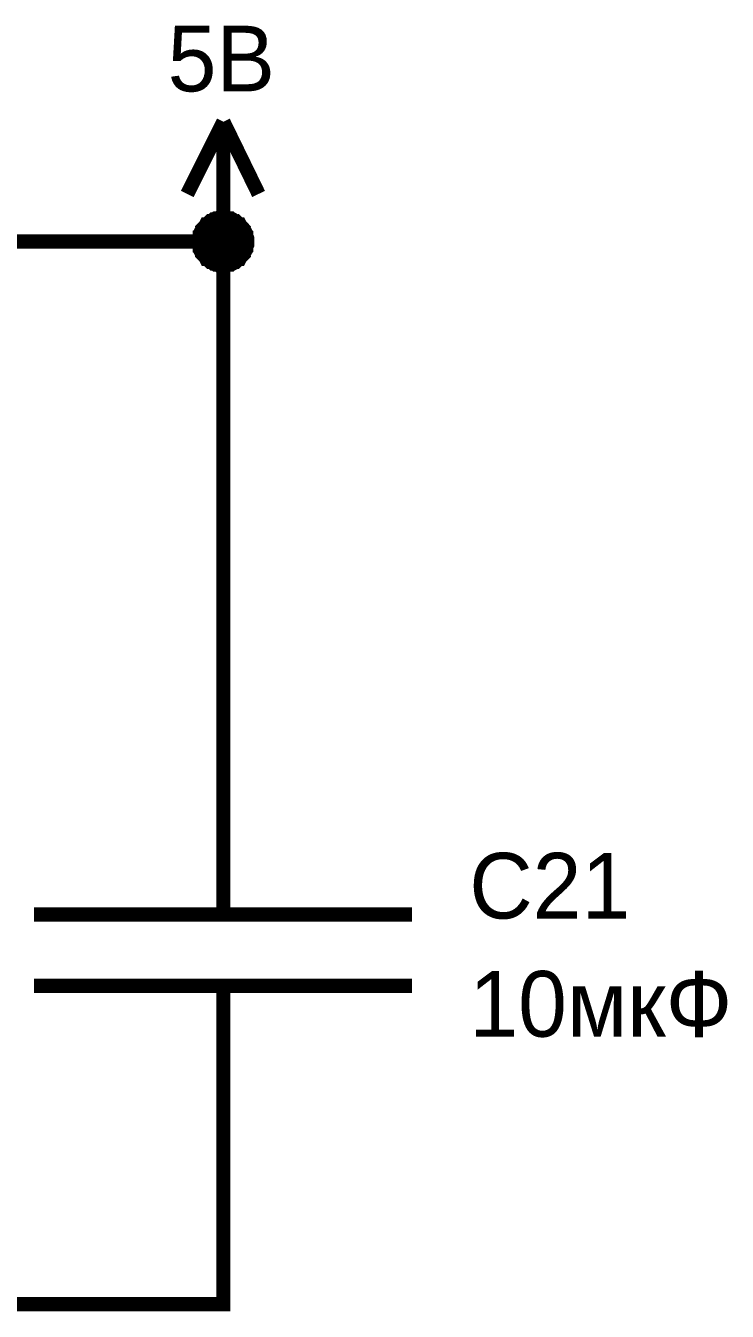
# Model space of a CAD drawing. Extents: x 0 to 594, y 0 to 420.
# Drawn here: x 125.91 to 140.77, y 149.85 to 177.06 of the extents above; entities that cross this region are included whole.
import ezdxf

# ---------------------------------------------------------------- set-up
doc = ezdxf.new("R2010")
doc.units = 0
doc.layers.add('SHEET', color=255, linetype='CONTINUOUS')

msp = doc.modelspace()

# ---------------------------------------------------------------- linework, layer by layer
at = {"layer": 'SHEET'}
for points, const_width in [([(130.094, 175.029), (129.33, 173.5)], 0.3), ([(130.094, 175.029), (130.84, 173.5)], 0.3), ([(130.094, 172.493), (130.094, 175.029)], 0.3), ([(129.573, 172.493), (129.573, 172.51), (129.573, 172.545), (129.573, 172.562), (129.59, 172.597), (129.59, 172.614), (129.59, 172.649), (129.608, 172.666), (129.608, 172.684), (129.625, 172.718), (129.642, 172.736), (129.642, 172.753), (129.66, 172.771), (129.677, 172.788), (129.694, 172.805), (129.712, 172.823), (129.729, 172.857), (129.746, 172.857), (129.764, 172.875), (129.781, 172.892), (129.799, 172.909), (129.816, 172.927), (129.851, 172.927), (129.868, 172.944), (129.885, 172.962), (129.92, 172.962), (129.938, 172.979), (129.955, 172.979), (129.99, 172.979), (130.007, 172.996), (130.042, 172.996), (130.059, 172.996), (130.094, 172.996)], 0.3), ([(129.573, 172.493), (129.573, 172.51), (129.573, 172.545), (129.573, 172.562), (129.59, 172.597), (129.59, 172.614), (129.59, 172.649), (129.608, 172.666), (129.608, 172.684), (129.625, 172.718), (129.642, 172.736), (129.642, 172.753), (129.66, 172.771), (129.677, 172.788), (129.694, 172.805), (129.712, 172.823), (129.729, 172.857), (129.746, 172.857), (129.764, 172.875), (129.781, 172.892), (129.799, 172.909), (129.816, 172.927), (129.851, 172.927), (129.868, 172.944), (129.885, 172.962), (129.92, 172.962), (129.938, 172.979), (129.955, 172.979), (129.99, 172.979), (130.007, 172.996), (130.042, 172.996), (130.059, 172.996), (130.094, 172.996)], 0.3), ([(129.573, 172.493), (129.573, 172.51), (129.573, 172.545), (129.573, 172.562), (129.59, 172.597), (129.59, 172.614), (129.59, 172.649), (129.608, 172.666), (129.608, 172.684), (129.625, 172.718), (129.642, 172.736), (129.642, 172.753), (129.66, 172.771), (129.677, 172.788), (129.694, 172.805), (129.712, 172.823), (129.729, 172.857), (129.746, 172.857), (129.764, 172.875), (129.781, 172.892), (129.799, 172.909), (129.816, 172.927), (129.851, 172.927), (129.868, 172.944), (129.885, 172.962), (129.92, 172.962), (129.938, 172.979), (129.955, 172.979), (129.99, 172.979), (130.007, 172.996), (130.042, 172.996), (130.059, 172.996), (130.094, 172.996)], 0.3), ([(129.573, 172.493), (129.573, 172.51), (129.573, 172.545), (129.573, 172.562), (129.59, 172.597), (129.59, 172.614), (129.59, 172.649), (129.608, 172.666), (129.608, 172.684), (129.625, 172.718), (129.642, 172.736), (129.642, 172.753), (129.66, 172.771), (129.677, 172.788), (129.694, 172.805), (129.712, 172.823), (129.729, 172.857), (129.746, 172.857), (129.764, 172.875), (129.781, 172.892), (129.799, 172.909), (129.816, 172.927), (129.851, 172.927), (129.868, 172.944), (129.885, 172.962), (129.92, 172.962), (129.938, 172.979), (129.955, 172.979), (129.99, 172.979), (130.007, 172.996), (130.042, 172.996), (130.059, 172.996), (130.094, 172.996)], 0.3), ([(130.094, 172.996), (130.094, 172.996)], 0.3), ([(130.094, 172.996), (130.111, 172.996), (130.146, 172.996), (130.163, 172.996), (130.198, 172.979), (130.215, 172.979), (130.25, 172.979), (130.267, 172.962), (130.285, 172.962), (130.32, 172.944), (130.337, 172.927), (130.354, 172.927), (130.372, 172.909), (130.389, 172.892), (130.406, 172.875), (130.424, 172.857), (130.441, 172.857), (130.458, 172.823), (130.476, 172.805), (130.493, 172.788), (130.511, 172.771), (130.528, 172.753), (130.528, 172.736), (130.545, 172.718), (130.563, 172.684), (130.563, 172.666), (130.58, 172.649), (130.58, 172.614), (130.58, 172.597), (130.597, 172.562), (130.597, 172.545), (130.597, 172.51), (130.597, 172.493)], 0.3), ([(130.094, 172.996), (130.094, 172.996)], 0.3), ([(130.094, 172.996), (130.111, 172.996), (130.146, 172.996), (130.163, 172.996), (130.198, 172.979), (130.215, 172.979), (130.25, 172.979), (130.267, 172.962), (130.285, 172.962), (130.32, 172.944), (130.337, 172.927), (130.354, 172.927), (130.372, 172.909), (130.389, 172.892), (130.406, 172.875), (130.424, 172.857), (130.441, 172.857), (130.458, 172.823), (130.476, 172.805), (130.493, 172.788), (130.511, 172.771), (130.528, 172.753), (130.528, 172.736), (130.545, 172.718), (130.563, 172.684), (130.563, 172.666), (130.58, 172.649), (130.58, 172.614), (130.58, 172.597), (130.597, 172.562), (130.597, 172.545), (130.597, 172.51), (130.597, 172.493)], 0.3), ([(130.094, 172.996), (130.094, 172.996)], 0.3), ([(130.094, 172.996), (130.111, 172.996), (130.146, 172.996), (130.163, 172.996), (130.198, 172.979), (130.215, 172.979), (130.25, 172.979), (130.267, 172.962), (130.285, 172.962), (130.32, 172.944), (130.337, 172.927), (130.354, 172.927), (130.372, 172.909), (130.389, 172.892), (130.406, 172.875), (130.424, 172.857), (130.441, 172.857), (130.458, 172.823), (130.476, 172.805), (130.493, 172.788), (130.511, 172.771), (130.528, 172.753), (130.528, 172.736), (130.545, 172.718), (130.563, 172.684), (130.563, 172.666), (130.58, 172.649), (130.58, 172.614), (130.58, 172.597), (130.597, 172.562), (130.597, 172.545), (130.597, 172.51), (130.597, 172.493)], 0.3), ([(130.094, 172.996), (130.094, 172.996)], 0.3), ([(130.094, 172.996), (130.111, 172.996), (130.146, 172.996), (130.163, 172.996), (130.198, 172.979), (130.215, 172.979), (130.25, 172.979), (130.267, 172.962), (130.285, 172.962), (130.32, 172.944), (130.337, 172.927), (130.354, 172.927), (130.372, 172.909), (130.389, 172.892), (130.406, 172.875), (130.424, 172.857), (130.441, 172.857), (130.458, 172.823), (130.476, 172.805), (130.493, 172.788), (130.511, 172.771), (130.528, 172.753), (130.528, 172.736), (130.545, 172.718), (130.563, 172.684), (130.563, 172.666), (130.58, 172.649), (130.58, 172.614), (130.58, 172.597), (130.597, 172.562), (130.597, 172.545), (130.597, 172.51), (130.597, 172.493)], 0.3), ([(129.573, 172.493), (129.573, 172.51), (129.573, 172.545), (129.573, 172.562), (129.59, 172.597), (129.59, 172.614), (129.59, 172.649), (129.608, 172.666), (129.608, 172.684), (129.625, 172.718), (129.642, 172.736), (129.642, 172.753), (129.66, 172.771), (129.677, 172.788), (129.694, 172.805), (129.712, 172.823), (129.729, 172.857), (129.746, 172.857), (129.764, 172.875), (129.781, 172.892), (129.799, 172.909), (129.816, 172.927), (129.851, 172.927), (129.868, 172.944), (129.885, 172.962), (129.92, 172.962), (129.938, 172.979), (129.955, 172.979), (129.99, 172.979), (130.007, 172.996), (130.042, 172.996), (130.059, 172.996), (130.094, 172.996)], 0.0991), ([(129.573, 172.493), (129.573, 172.51), (129.573, 172.545), (129.573, 172.562), (129.59, 172.597), (129.59, 172.614), (129.59, 172.649), (129.608, 172.666), (129.608, 172.684), (129.625, 172.718), (129.642, 172.736), (129.642, 172.753), (129.66, 172.771), (129.677, 172.788), (129.694, 172.805), (129.712, 172.823), (129.729, 172.857), (129.746, 172.857), (129.764, 172.875), (129.781, 172.892), (129.799, 172.909), (129.816, 172.927), (129.851, 172.927), (129.868, 172.944), (129.885, 172.962), (129.92, 172.962), (129.938, 172.979), (129.955, 172.979), (129.99, 172.979), (130.007, 172.996), (130.042, 172.996), (130.059, 172.996), (130.094, 172.996)], 0.0991), ([(129.573, 172.493), (129.573, 172.51), (129.573, 172.545), (129.573, 172.562), (129.59, 172.597), (129.59, 172.614), (129.59, 172.649), (129.608, 172.666), (129.608, 172.684), (129.625, 172.718), (129.642, 172.736), (129.642, 172.753), (129.66, 172.771), (129.677, 172.788), (129.694, 172.805), (129.712, 172.823), (129.729, 172.857), (129.746, 172.857), (129.764, 172.875), (129.781, 172.892), (129.799, 172.909), (129.816, 172.927), (129.851, 172.927), (129.868, 172.944), (129.885, 172.962), (129.92, 172.962), (129.938, 172.979), (129.955, 172.979), (129.99, 172.979), (130.007, 172.996), (130.042, 172.996), (130.059, 172.996), (130.094, 172.996)], 0.0991), ([(129.573, 172.493), (129.573, 172.51), (129.573, 172.545), (129.573, 172.562), (129.59, 172.597), (129.59, 172.614), (129.59, 172.649), (129.608, 172.666), (129.608, 172.684), (129.625, 172.718), (129.642, 172.736), (129.642, 172.753), (129.66, 172.771), (129.677, 172.788), (129.694, 172.805), (129.712, 172.823), (129.729, 172.857), (129.746, 172.857), (129.764, 172.875), (129.781, 172.892), (129.799, 172.909), (129.816, 172.927), (129.851, 172.927), (129.868, 172.944), (129.885, 172.962), (129.92, 172.962), (129.938, 172.979), (129.955, 172.979), (129.99, 172.979), (130.007, 172.996), (130.042, 172.996), (130.059, 172.996), (130.094, 172.996)], 0.0991), ([(130.094, 172.996), (130.094, 172.996)], 0.0991), ([(130.094, 172.996), (130.111, 172.996), (130.146, 172.996), (130.163, 172.996), (130.198, 172.979), (130.215, 172.979), (130.25, 172.979), (130.267, 172.962), (130.285, 172.962), (130.32, 172.944), (130.337, 172.927), (130.354, 172.927), (130.372, 172.909), (130.389, 172.892), (130.406, 172.875), (130.424, 172.857), (130.441, 172.857), (130.458, 172.823), (130.476, 172.805), (130.493, 172.788), (130.511, 172.771), (130.528, 172.753), (130.528, 172.736), (130.545, 172.718), (130.563, 172.684), (130.563, 172.666), (130.58, 172.649), (130.58, 172.614), (130.58, 172.597), (130.597, 172.562), (130.597, 172.545), (130.597, 172.51), (130.597, 172.493)], 0.0991), ([(130.094, 172.996), (130.094, 172.996)], 0.0991), ([(130.094, 172.996), (130.111, 172.996), (130.146, 172.996), (130.163, 172.996), (130.198, 172.979), (130.215, 172.979), (130.25, 172.979), (130.267, 172.962), (130.285, 172.962), (130.32, 172.944), (130.337, 172.927), (130.354, 172.927), (130.372, 172.909), (130.389, 172.892), (130.406, 172.875), (130.424, 172.857), (130.441, 172.857), (130.458, 172.823), (130.476, 172.805), (130.493, 172.788), (130.511, 172.771), (130.528, 172.753), (130.528, 172.736), (130.545, 172.718), (130.563, 172.684), (130.563, 172.666), (130.58, 172.649), (130.58, 172.614), (130.58, 172.597), (130.597, 172.562), (130.597, 172.545), (130.597, 172.51), (130.597, 172.493)], 0.0991), ([(130.094, 172.996), (130.094, 172.996)], 0.0991), ([(130.094, 172.996), (130.111, 172.996), (130.146, 172.996), (130.163, 172.996), (130.198, 172.979), (130.215, 172.979), (130.25, 172.979), (130.267, 172.962), (130.285, 172.962), (130.32, 172.944), (130.337, 172.927), (130.354, 172.927), (130.372, 172.909), (130.389, 172.892), (130.406, 172.875), (130.424, 172.857), (130.441, 172.857), (130.458, 172.823), (130.476, 172.805), (130.493, 172.788), (130.511, 172.771), (130.528, 172.753), (130.528, 172.736), (130.545, 172.718), (130.563, 172.684), (130.563, 172.666), (130.58, 172.649), (130.58, 172.614), (130.58, 172.597), (130.597, 172.562), (130.597, 172.545), (130.597, 172.51), (130.597, 172.493)], 0.0991), ([(130.094, 172.996), (130.094, 172.996)], 0.0991), ([(130.094, 172.996), (130.111, 172.996), (130.146, 172.996), (130.163, 172.996), (130.198, 172.979), (130.215, 172.979), (130.25, 172.979), (130.267, 172.962), (130.285, 172.962), (130.32, 172.944), (130.337, 172.927), (130.354, 172.927), (130.372, 172.909), (130.389, 172.892), (130.406, 172.875), (130.424, 172.857), (130.441, 172.857), (130.458, 172.823), (130.476, 172.805), (130.493, 172.788), (130.511, 172.771), (130.528, 172.753), (130.528, 172.736), (130.545, 172.718), (130.563, 172.684), (130.563, 172.666), (130.58, 172.649), (130.58, 172.614), (130.58, 172.597), (130.597, 172.562), (130.597, 172.545), (130.597, 172.51), (130.597, 172.493)], 0.0991), ([(107.59, 172.493), (130.094, 172.493), (130.094, 162.486)], 0.3), ([(130.094, 171.989), (130.059, 171.989), (130.042, 171.989), (130.007, 171.989), (129.99, 172.006), (129.955, 172.006), (129.938, 172.006), (129.92, 172.023), (129.885, 172.023), (129.868, 172.041), (129.851, 172.058), (129.816, 172.058), (129.799, 172.076), (129.781, 172.093), (129.764, 172.11), (129.746, 172.128), (129.729, 172.128), (129.712, 172.162), (129.694, 172.18), (129.677, 172.197), (129.66, 172.215), (129.642, 172.232), (129.642, 172.249), (129.625, 172.267), (129.608, 172.301), (129.608, 172.319), (129.59, 172.336), (129.59, 172.371), (129.59, 172.388), (129.573, 172.423), (129.573, 172.44), (129.573, 172.475), (129.573, 172.493)], 0.3), ([(129.573, 172.493), (129.573, 172.493)], 0.3), ([(130.094, 171.989), (130.059, 171.989), (130.042, 171.989), (130.007, 171.989), (129.99, 172.006), (129.955, 172.006), (129.938, 172.006), (129.92, 172.023), (129.885, 172.023), (129.868, 172.041), (129.851, 172.058), (129.816, 172.058), (129.799, 172.076), (129.781, 172.093), (129.764, 172.11), (129.746, 172.128), (129.729, 172.128), (129.712, 172.162), (129.694, 172.18), (129.677, 172.197), (129.66, 172.215), (129.642, 172.232), (129.642, 172.249), (129.625, 172.267), (129.608, 172.301), (129.608, 172.319), (129.59, 172.336), (129.59, 172.371), (129.59, 172.388), (129.573, 172.423), (129.573, 172.44), (129.573, 172.475), (129.573, 172.493)], 0.3), ([(129.573, 172.493), (129.573, 172.493)], 0.3), ([(130.094, 171.989), (130.059, 171.989), (130.042, 171.989), (130.007, 171.989), (129.99, 172.006), (129.955, 172.006), (129.938, 172.006), (129.92, 172.023), (129.885, 172.023), (129.868, 172.041), (129.851, 172.058), (129.816, 172.058), (129.799, 172.076), (129.781, 172.093), (129.764, 172.11), (129.746, 172.128), (129.729, 172.128), (129.712, 172.162), (129.694, 172.18), (129.677, 172.197), (129.66, 172.215), (129.642, 172.232), (129.642, 172.249), (129.625, 172.267), (129.608, 172.301), (129.608, 172.319), (129.59, 172.336), (129.59, 172.371), (129.59, 172.388), (129.573, 172.423), (129.573, 172.44), (129.573, 172.475), (129.573, 172.493)], 0.3), ([(129.573, 172.493), (129.573, 172.493)], 0.3), ([(130.094, 171.989), (130.059, 171.989), (130.042, 171.989), (130.007, 171.989), (129.99, 172.006), (129.955, 172.006), (129.938, 172.006), (129.92, 172.023), (129.885, 172.023), (129.868, 172.041), (129.851, 172.058), (129.816, 172.058), (129.799, 172.076), (129.781, 172.093), (129.764, 172.11), (129.746, 172.128), (129.729, 172.128), (129.712, 172.162), (129.694, 172.18), (129.677, 172.197), (129.66, 172.215), (129.642, 172.232), (129.642, 172.249), (129.625, 172.267), (129.608, 172.301), (129.608, 172.319), (129.59, 172.336), (129.59, 172.371), (129.59, 172.388), (129.573, 172.423), (129.573, 172.44), (129.573, 172.475), (129.573, 172.493)], 0.3), ([(129.573, 172.493), (129.573, 172.493)], 0.3), ([(130.597, 172.493), (130.597, 172.475), (130.597, 172.44), (130.597, 172.423), (130.58, 172.388), (130.58, 172.371), (130.58, 172.336), (130.563, 172.319), (130.563, 172.301), (130.545, 172.267), (130.528, 172.249), (130.528, 172.232), (130.511, 172.215), (130.493, 172.197), (130.476, 172.18), (130.458, 172.162), (130.441, 172.128), (130.424, 172.128), (130.406, 172.11), (130.389, 172.093), (130.372, 172.076), (130.354, 172.058), (130.337, 172.058), (130.32, 172.041), (130.285, 172.023), (130.267, 172.023), (130.25, 172.006), (130.215, 172.006), (130.198, 172.006), (130.163, 171.989), (130.146, 171.989), (130.111, 171.989), (130.094, 171.989)], 0.3), ([(130.597, 172.493), (130.597, 172.475), (130.597, 172.44), (130.597, 172.423), (130.58, 172.388), (130.58, 172.371), (130.58, 172.336), (130.563, 172.319), (130.563, 172.301), (130.545, 172.267), (130.528, 172.249), (130.528, 172.232), (130.511, 172.215), (130.493, 172.197), (130.476, 172.18), (130.458, 172.162), (130.441, 172.128), (130.424, 172.128), (130.406, 172.11), (130.389, 172.093), (130.372, 172.076), (130.354, 172.058), (130.337, 172.058), (130.32, 172.041), (130.285, 172.023), (130.267, 172.023), (130.25, 172.006), (130.215, 172.006), (130.198, 172.006), (130.163, 171.989), (130.146, 171.989), (130.111, 171.989), (130.094, 171.989)], 0.3), ([(130.597, 172.493), (130.597, 172.475), (130.597, 172.44), (130.597, 172.423), (130.58, 172.388), (130.58, 172.371), (130.58, 172.336), (130.563, 172.319), (130.563, 172.301), (130.545, 172.267), (130.528, 172.249), (130.528, 172.232), (130.511, 172.215), (130.493, 172.197), (130.476, 172.18), (130.458, 172.162), (130.441, 172.128), (130.424, 172.128), (130.406, 172.11), (130.389, 172.093), (130.372, 172.076), (130.354, 172.058), (130.337, 172.058), (130.32, 172.041), (130.285, 172.023), (130.267, 172.023), (130.25, 172.006), (130.215, 172.006), (130.198, 172.006), (130.163, 171.989), (130.146, 171.989), (130.111, 171.989), (130.094, 171.989)], 0.3), ([(130.597, 172.493), (130.597, 172.475), (130.597, 172.44), (130.597, 172.423), (130.58, 172.388), (130.58, 172.371), (130.58, 172.336), (130.563, 172.319), (130.563, 172.301), (130.545, 172.267), (130.528, 172.249), (130.528, 172.232), (130.511, 172.215), (130.493, 172.197), (130.476, 172.18), (130.458, 172.162), (130.441, 172.128), (130.424, 172.128), (130.406, 172.11), (130.389, 172.093), (130.372, 172.076), (130.354, 172.058), (130.337, 172.058), (130.32, 172.041), (130.285, 172.023), (130.267, 172.023), (130.25, 172.006), (130.215, 172.006), (130.198, 172.006), (130.163, 171.989), (130.146, 171.989), (130.111, 171.989), (130.094, 171.989)], 0.3), ([(130.597, 172.493), (130.597, 172.493), (130.597, 172.493), (130.597, 172.493), (130.597, 172.493), (130.597, 172.493), (130.597, 172.493), (130.597, 172.493), (130.597, 172.493), (130.597, 172.493), (130.597, 172.493), (130.597, 172.493), (130.597, 172.493), (130.597, 172.493), (130.597, 172.493), (130.597, 172.493), (130.597, 172.493), (130.597, 172.493), (130.597, 172.493), (130.597, 172.493), (130.597, 172.493), (130.597, 172.493), (130.597, 172.493), (130.597, 172.493), (130.597, 172.493), (130.597, 172.493), (130.597, 172.493), (130.597, 172.493), (130.597, 172.493), (130.597, 172.493), (130.597, 172.493), (130.597, 172.493), (130.597, 172.493)], 0.3), ([(130.597, 172.493), (130.597, 172.493)], 0.3), ([(130.597, 172.493), (130.597, 172.493), (130.597, 172.493), (130.597, 172.493), (130.597, 172.493), (130.597, 172.493), (130.597, 172.493), (130.597, 172.493), (130.597, 172.493), (130.597, 172.493), (130.597, 172.493), (130.597, 172.493), (130.597, 172.493), (130.597, 172.493), (130.597, 172.493), (130.597, 172.493), (130.597, 172.493), (130.597, 172.493), (130.597, 172.493), (130.597, 172.493), (130.597, 172.493), (130.597, 172.493), (130.597, 172.493), (130.597, 172.493), (130.597, 172.493), (130.597, 172.493), (130.597, 172.493), (130.597, 172.493), (130.597, 172.493), (130.597, 172.493), (130.597, 172.493), (130.597, 172.493), (130.597, 172.493)], 0.3), ([(130.597, 172.493), (130.597, 172.493)], 0.3), ([(130.597, 172.493), (130.597, 172.493), (130.597, 172.493), (130.597, 172.493), (130.597, 172.493), (130.597, 172.493), (130.597, 172.493), (130.597, 172.493), (130.597, 172.493), (130.597, 172.493), (130.597, 172.493), (130.597, 172.493), (130.597, 172.493), (130.597, 172.493), (130.597, 172.493), (130.597, 172.493), (130.597, 172.493), (130.597, 172.493), (130.597, 172.493), (130.597, 172.493), (130.597, 172.493), (130.597, 172.493), (130.597, 172.493), (130.597, 172.493), (130.597, 172.493), (130.597, 172.493), (130.597, 172.493), (130.597, 172.493), (130.597, 172.493), (130.597, 172.493), (130.597, 172.493), (130.597, 172.493), (130.597, 172.493)], 0.3), ([(130.597, 172.493), (130.597, 172.493)], 0.3), ([(130.597, 172.493), (130.597, 172.493), (130.597, 172.493), (130.597, 172.493), (130.597, 172.493), (130.597, 172.493), (130.597, 172.493), (130.597, 172.493), (130.597, 172.493), (130.597, 172.493), (130.597, 172.493), (130.597, 172.493), (130.597, 172.493), (130.597, 172.493), (130.597, 172.493), (130.597, 172.493), (130.597, 172.493), (130.597, 172.493), (130.597, 172.493), (130.597, 172.493), (130.597, 172.493), (130.597, 172.493), (130.597, 172.493), (130.597, 172.493), (130.597, 172.493), (130.597, 172.493), (130.597, 172.493), (130.597, 172.493), (130.597, 172.493), (130.597, 172.493), (130.597, 172.493), (130.597, 172.493), (130.597, 172.493)], 0.3), ([(130.597, 172.493), (130.597, 172.493)], 0.3), ([(130.094, 171.989), (130.059, 171.989), (130.042, 171.989), (130.007, 171.989), (129.99, 172.006), (129.955, 172.006), (129.938, 172.006), (129.92, 172.023), (129.885, 172.023), (129.868, 172.041), (129.851, 172.058), (129.816, 172.058), (129.799, 172.076), (129.781, 172.093), (129.764, 172.11), (129.746, 172.128), (129.729, 172.128), (129.712, 172.162), (129.694, 172.18), (129.677, 172.197), (129.66, 172.215), (129.642, 172.232), (129.642, 172.249), (129.625, 172.267), (129.608, 172.301), (129.608, 172.319), (129.59, 172.336), (129.59, 172.371), (129.59, 172.388), (129.573, 172.423), (129.573, 172.44), (129.573, 172.475), (129.573, 172.493)], 0.0991), ([(129.573, 172.493), (129.573, 172.493)], 0.0991), ([(130.094, 171.989), (130.059, 171.989), (130.042, 171.989), (130.007, 171.989), (129.99, 172.006), (129.955, 172.006), (129.938, 172.006), (129.92, 172.023), (129.885, 172.023), (129.868, 172.041), (129.851, 172.058), (129.816, 172.058), (129.799, 172.076), (129.781, 172.093), (129.764, 172.11), (129.746, 172.128), (129.729, 172.128), (129.712, 172.162), (129.694, 172.18), (129.677, 172.197), (129.66, 172.215), (129.642, 172.232), (129.642, 172.249), (129.625, 172.267), (129.608, 172.301), (129.608, 172.319), (129.59, 172.336), (129.59, 172.371), (129.59, 172.388), (129.573, 172.423), (129.573, 172.44), (129.573, 172.475), (129.573, 172.493)], 0.0991), ([(129.573, 172.493), (129.573, 172.493)], 0.0991), ([(130.094, 171.989), (130.059, 171.989), (130.042, 171.989), (130.007, 171.989), (129.99, 172.006), (129.955, 172.006), (129.938, 172.006), (129.92, 172.023), (129.885, 172.023), (129.868, 172.041), (129.851, 172.058), (129.816, 172.058), (129.799, 172.076), (129.781, 172.093), (129.764, 172.11), (129.746, 172.128), (129.729, 172.128), (129.712, 172.162), (129.694, 172.18), (129.677, 172.197), (129.66, 172.215), (129.642, 172.232), (129.642, 172.249), (129.625, 172.267), (129.608, 172.301), (129.608, 172.319), (129.59, 172.336), (129.59, 172.371), (129.59, 172.388), (129.573, 172.423), (129.573, 172.44), (129.573, 172.475), (129.573, 172.493)], 0.0991), ([(129.573, 172.493), (129.573, 172.493)], 0.0991), ([(130.094, 171.989), (130.059, 171.989), (130.042, 171.989), (130.007, 171.989), (129.99, 172.006), (129.955, 172.006), (129.938, 172.006), (129.92, 172.023), (129.885, 172.023), (129.868, 172.041), (129.851, 172.058), (129.816, 172.058), (129.799, 172.076), (129.781, 172.093), (129.764, 172.11), (129.746, 172.128), (129.729, 172.128), (129.712, 172.162), (129.694, 172.18), (129.677, 172.197), (129.66, 172.215), (129.642, 172.232), (129.642, 172.249), (129.625, 172.267), (129.608, 172.301), (129.608, 172.319), (129.59, 172.336), (129.59, 172.371), (129.59, 172.388), (129.573, 172.423), (129.573, 172.44), (129.573, 172.475), (129.573, 172.493)], 0.0991), ([(129.573, 172.493), (129.573, 172.493)], 0.0991), ([(130.597, 172.493), (130.597, 172.475), (130.597, 172.44), (130.597, 172.423), (130.58, 172.388), (130.58, 172.371), (130.58, 172.336), (130.563, 172.319), (130.563, 172.301), (130.545, 172.267), (130.528, 172.249), (130.528, 172.232), (130.511, 172.215), (130.493, 172.197), (130.476, 172.18), (130.458, 172.162), (130.441, 172.128), (130.424, 172.128), (130.406, 172.11), (130.389, 172.093), (130.372, 172.076), (130.354, 172.058), (130.337, 172.058), (130.32, 172.041), (130.285, 172.023), (130.267, 172.023), (130.25, 172.006), (130.215, 172.006), (130.198, 172.006), (130.163, 171.989), (130.146, 171.989), (130.111, 171.989), (130.094, 171.989)], 0.0991), ([(130.597, 172.493), (130.597, 172.475), (130.597, 172.44), (130.597, 172.423), (130.58, 172.388), (130.58, 172.371), (130.58, 172.336), (130.563, 172.319), (130.563, 172.301), (130.545, 172.267), (130.528, 172.249), (130.528, 172.232), (130.511, 172.215), (130.493, 172.197), (130.476, 172.18), (130.458, 172.162), (130.441, 172.128), (130.424, 172.128), (130.406, 172.11), (130.389, 172.093), (130.372, 172.076), (130.354, 172.058), (130.337, 172.058), (130.32, 172.041), (130.285, 172.023), (130.267, 172.023), (130.25, 172.006), (130.215, 172.006), (130.198, 172.006), (130.163, 171.989), (130.146, 171.989), (130.111, 171.989), (130.094, 171.989)], 0.0991), ([(130.597, 172.493), (130.597, 172.475), (130.597, 172.44), (130.597, 172.423), (130.58, 172.388), (130.58, 172.371), (130.58, 172.336), (130.563, 172.319), (130.563, 172.301), (130.545, 172.267), (130.528, 172.249), (130.528, 172.232), (130.511, 172.215), (130.493, 172.197), (130.476, 172.18), (130.458, 172.162), (130.441, 172.128), (130.424, 172.128), (130.406, 172.11), (130.389, 172.093), (130.372, 172.076), (130.354, 172.058), (130.337, 172.058), (130.32, 172.041), (130.285, 172.023), (130.267, 172.023), (130.25, 172.006), (130.215, 172.006), (130.198, 172.006), (130.163, 171.989), (130.146, 171.989), (130.111, 171.989), (130.094, 171.989)], 0.0991), ([(130.597, 172.493), (130.597, 172.475), (130.597, 172.44), (130.597, 172.423), (130.58, 172.388), (130.58, 172.371), (130.58, 172.336), (130.563, 172.319), (130.563, 172.301), (130.545, 172.267), (130.528, 172.249), (130.528, 172.232), (130.511, 172.215), (130.493, 172.197), (130.476, 172.18), (130.458, 172.162), (130.441, 172.128), (130.424, 172.128), (130.406, 172.11), (130.389, 172.093), (130.372, 172.076), (130.354, 172.058), (130.337, 172.058), (130.32, 172.041), (130.285, 172.023), (130.267, 172.023), (130.25, 172.006), (130.215, 172.006), (130.198, 172.006), (130.163, 171.989), (130.146, 171.989), (130.111, 171.989), (130.094, 171.989)], 0.0991), ([(130.597, 172.493), (130.597, 172.493), (130.597, 172.493), (130.597, 172.493), (130.597, 172.493), (130.597, 172.493), (130.597, 172.493), (130.597, 172.493), (130.597, 172.493), (130.597, 172.493), (130.597, 172.493), (130.597, 172.493), (130.597, 172.493), (130.597, 172.493), (130.597, 172.493), (130.597, 172.493), (130.597, 172.493), (130.597, 172.493), (130.597, 172.493), (130.597, 172.493), (130.597, 172.493), (130.597, 172.493), (130.597, 172.493), (130.597, 172.493), (130.597, 172.493), (130.597, 172.493), (130.597, 172.493), (130.597, 172.493), (130.597, 172.493), (130.597, 172.493), (130.597, 172.493), (130.597, 172.493), (130.597, 172.493)], 0.0991), ([(130.597, 172.493), (130.597, 172.493)], 0.0991), ([(130.597, 172.493), (130.597, 172.493), (130.597, 172.493), (130.597, 172.493), (130.597, 172.493), (130.597, 172.493), (130.597, 172.493), (130.597, 172.493), (130.597, 172.493), (130.597, 172.493), (130.597, 172.493), (130.597, 172.493), (130.597, 172.493), (130.597, 172.493), (130.597, 172.493), (130.597, 172.493), (130.597, 172.493), (130.597, 172.493), (130.597, 172.493), (130.597, 172.493), (130.597, 172.493), (130.597, 172.493), (130.597, 172.493), (130.597, 172.493), (130.597, 172.493), (130.597, 172.493), (130.597, 172.493), (130.597, 172.493), (130.597, 172.493), (130.597, 172.493), (130.597, 172.493), (130.597, 172.493), (130.597, 172.493)], 0.0991), ([(130.597, 172.493), (130.597, 172.493)], 0.0991), ([(130.597, 172.493), (130.597, 172.493), (130.597, 172.493), (130.597, 172.493), (130.597, 172.493), (130.597, 172.493), (130.597, 172.493), (130.597, 172.493), (130.597, 172.493), (130.597, 172.493), (130.597, 172.493), (130.597, 172.493), (130.597, 172.493), (130.597, 172.493), (130.597, 172.493), (130.597, 172.493), (130.597, 172.493), (130.597, 172.493), (130.597, 172.493), (130.597, 172.493), (130.597, 172.493), (130.597, 172.493), (130.597, 172.493), (130.597, 172.493), (130.597, 172.493), (130.597, 172.493), (130.597, 172.493), (130.597, 172.493), (130.597, 172.493), (130.597, 172.493), (130.597, 172.493), (130.597, 172.493), (130.597, 172.493)], 0.0991), ([(130.597, 172.493), (130.597, 172.493)], 0.0991), ([(130.597, 172.493), (130.597, 172.493), (130.597, 172.493), (130.597, 172.493), (130.597, 172.493), (130.597, 172.493), (130.597, 172.493), (130.597, 172.493), (130.597, 172.493), (130.597, 172.493), (130.597, 172.493), (130.597, 172.493), (130.597, 172.493), (130.597, 172.493), (130.597, 172.493), (130.597, 172.493), (130.597, 172.493), (130.597, 172.493), (130.597, 172.493), (130.597, 172.493), (130.597, 172.493), (130.597, 172.493), (130.597, 172.493), (130.597, 172.493), (130.597, 172.493), (130.597, 172.493), (130.597, 172.493), (130.597, 172.493), (130.597, 172.493), (130.597, 172.493), (130.597, 172.493), (130.597, 172.493), (130.597, 172.493)], 0.0991), ([(130.597, 172.493), (130.597, 172.493)], 0.0991), ([(130.094, 158.247), (130.094, 162.486)], 0.3), ([(134.088, 158.247), (126.083, 158.247)], 0.3), ([(134.088, 156.736), (126.083, 156.736)], 0.3), ([(130.094, 156.736), (130.094, 152.497)], 0.3), ([(122.592, 149.995), (130.094, 149.995), (130.094, 152.497)], 0.3)]:
    msp.add_lwpolyline(points, dxfattribs=dict(at, const_width=const_width))
at = {"layer": 'SHEET', "const_width": 0.508}
msp.add_lwpolyline([(129.746, 172.5, 1), (130.254, 172.5, 1)], format="xyb", close=True, dxfattribs=at)

# ---------------------------------------------------------------- texts
at = {"layer": 'SHEET'}
for s, p in [('5В', (128.913, 175.672)), ('C21', (135.303, 158.16)), ('10мкФ', (135.303, 155.659))]:
    msp.add_text(s, height=1.3898, dxfattribs=at).set_placement(p)

doc.saveas('drawing.dxf')
